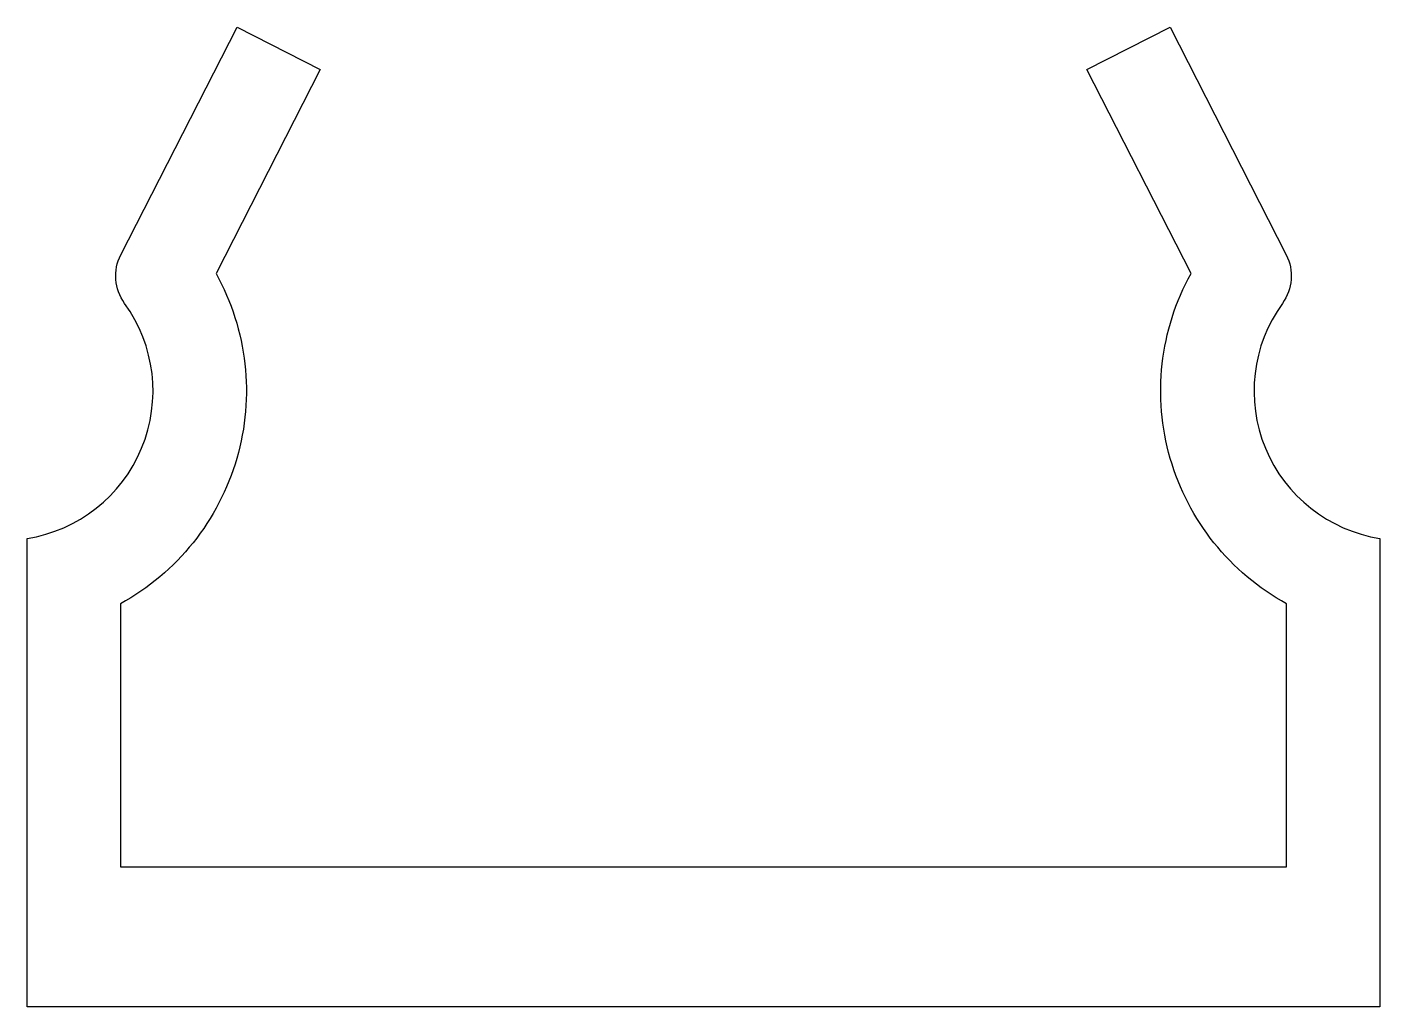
# Model space of a CAD drawing. Extents: x 259.7 to 274.2, y 250.6 to 261.1.
import ezdxf

# ---------------------------------------------------------------- set-up
doc = ezdxf.new("R2010")
doc.units = 0
doc.layers.add('ANA', color=220, linetype='CONTINUOUS')

msp = doc.modelspace()

# ---------------------------------------------------------------- linework, layer by layer
at = {"layer": 'ANA'}
msp.add_lwpolyline([(260.734, 254.956), (260.734, 252.136), (266.984, 252.136), (273.234, 252.136), (273.234, 254.956, -0.415389), (272.209, 258.495), (271.093, 260.681), (271.984, 261.136), (273.229, 258.696, -0.281989), (273.189, 258.175, 0.559805), (274.234, 255.655), (274.234, 250.636), (266.984, 250.636), (259.734, 250.636), (259.734, 255.655, 0.559805), (260.779, 258.175, -0.281989), (260.738, 258.696), (261.984, 261.136), (262.874, 260.681), (261.759, 258.495, -0.415389)], format="xyb", close=True, dxfattribs=at)

doc.saveas('drawing.dxf')
